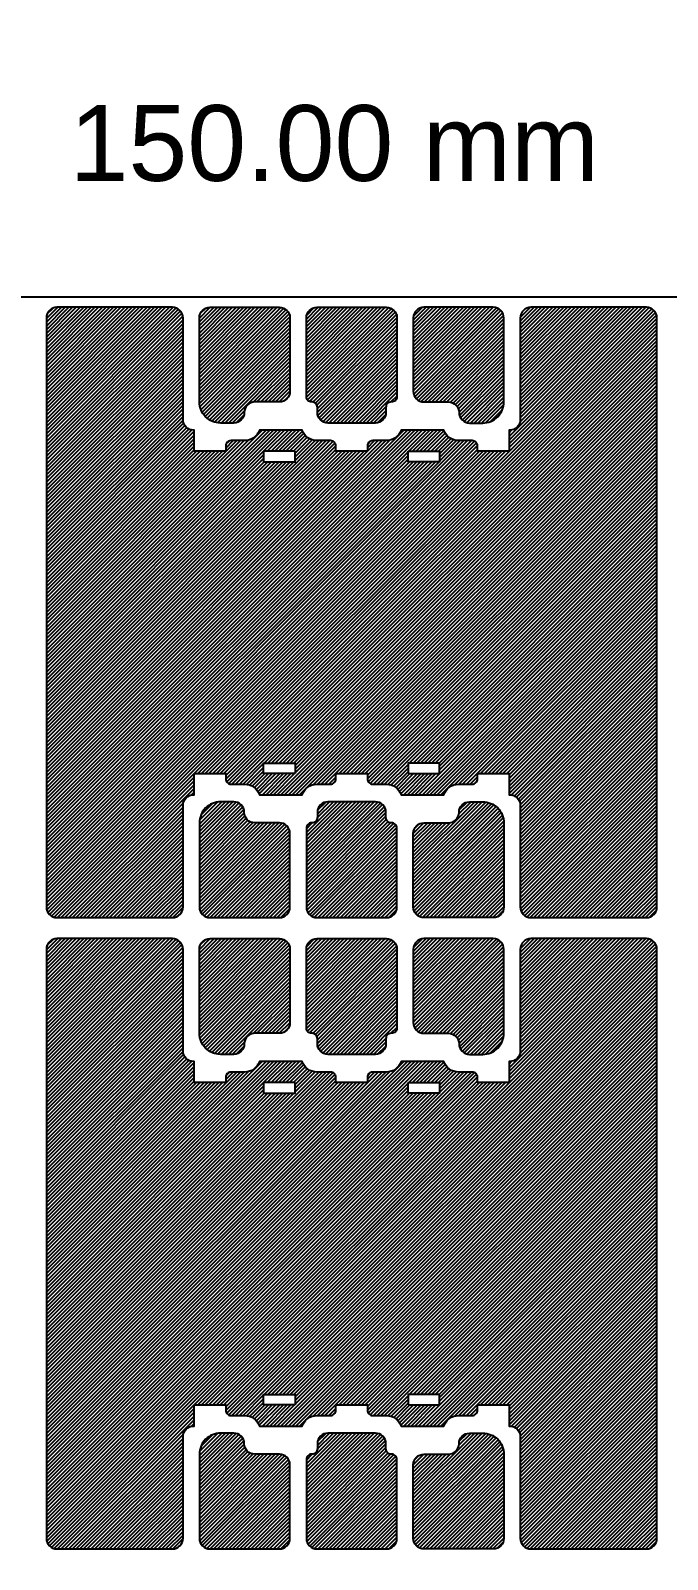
# Model space of a CAD drawing. Header units: inches. Extents: x 0 to 187, y 0 to 163.
# Drawn here: x 59.8 to 90, y 90 to 162.6 of the extents above; entities that cross this region are included whole.
import ezdxf

# ---------------------------------------------------------------- set-up
doc = ezdxf.new("R2010")
doc.units = ezdxf.units.IN
doc.header["$MEASUREMENT"] = 0
for name, color, linetype in [('glassOutline', 7, 'Continuous'), ('notes', 3, 'Continuous'), ('TC-etch-lines-chemical', 1, 'Continuous')]:
    doc.layers.add(name, color=color, linetype=linetype)
doc.styles.get("Standard").update_dxf_attribs({"font": 'arial.ttf'})
doc.dimstyles.get("Standard").update_dxf_attribs({"dimtxt": 0.18, "dimasz": 0.18, "dimexe": 0.18, "dimexo": 0.0625, "dimgap": 0.09, "dimtad": 0, "dimtih": 1, "dimtoh": 1, "dimdec": 4, "dimzin": 0, "dimdsep": 46, "dimtxsty": 'Standard', "dimcen": -0.09, "dimadec": 0, "dimazin": 0, "dimtfac": 1, "dimtdec": 4, "dimtofl": 0, "dimtmove": 0, "dimatfit": 3, "dimfxl": 1, "dimtolj": 1, "dimtzin": 0, "dimarcsym": 0})

# ---------------------------------------------------------------- blocks, each defined once
blk = doc.blocks.new('*D2')
at = {"layer": 'Defpoints', "color": 0}
for p in [(150, 157.279), (0, 150), (150, 150)]:
    blk.add_point(p, dxfattribs=at)
at = {"layer": 'notes', "color": 0, "lineweight": -2}
for p, q in [((0, 151.25), (0, 160.879)), ((150, 151.25), (150, 160.879)), ((3.6, 157.279), (57.199, 157.279)), ((146.4, 157.279), (91.158, 157.279))]:
    blk.add_line(p, q, dxfattribs=at)
at = {"layer": 'notes', "color": 0}
for points in [[(3.6, 157.879), (3.6, 156.679), (0, 157.279)], [(146.4, 156.679), (146.4, 157.879), (150, 157.279)]]:
    blk.add_solid(points, dxfattribs=at)
at = {"layer": 'notes', "color": 0, "insert": (74.179, 157.279), "char_height": 3.6, "attachment_point": 5}
blk.add_mtext('\\A1;150.00 mm', dxfattribs=at)

msp = doc.modelspace()

# ---------------------------------------------------------------- hatches: boundary and pattern name
at = {"layer": 'TC-etch-lines-chemical'}
h = msp.add_hatch(dxfattribs=at)
h.set_pattern_fill('ANSI31', color=256, style=0)
h.set_pattern_definition([(45, (60, 120), (-0.08838835, 0.08838835), [])])
edge = h.paths.add_edge_path()
edge.add_arc((61, 121), 0.5, 180, 270)
edge.add_line((61, 120.5), (66.49, 120.5))
edge.add_arc((66.49, 121), 0.5, 270, 360)
edge.add_line((66.99, 121), (66.99, 125.839))
edge.add_arc((67.49, 125.839), 0.5, 90, 180, ccw=False)
edge.add_line((67.49, 126.339), (67.52, 126.339))
edge.add_line((67.52, 126.339), (67.52, 127.339))
edge.add_line((67.52, 127.339), (69.02, 127.339))
edge.add_line((69.02, 127.339), (69.02, 127.089))
edge.add_arc((69.27, 127.089), 0.25, 180.00003, 270.00011)
edge.add_line((69.27, 126.839), (69.92, 126.839))
edge.add_arc((69.92, 126.089), 0.75, 19.47122, 90, ccw=False)
edge.add_line((70.627, 126.339), (72.643, 126.339))
edge.add_arc((73.35, 126.089), 0.75, 90, 160.52878, ccw=False)
edge.add_line((73.35, 126.839), (74, 126.839))
edge.add_arc((74, 127.089), 0.25, 269.99989, 359.99997)
edge.add_line((74.25, 127.089), (74.25, 127.339))
edge.add_line((74.25, 127.339), (75.75, 127.339))
edge.add_line((75.75, 127.339), (75.75, 127.089))
edge.add_arc((76, 127.089), 0.25, 180.00001, 270.0001)
edge.add_line((76, 126.839), (76.65, 126.839))
edge.add_arc((76.65, 126.089), 0.75, 19.47119, 90.00004, ccw=False)
edge.add_line((77.357, 126.339), (79.373, 126.339))
edge.add_arc((80.08, 126.089), 0.75, 90, 160.52878, ccw=False)
edge.add_line((80.08, 126.839), (80.73, 126.839))
edge.add_arc((80.73, 127.089), 0.25, 269.99989, 359.99997)
edge.add_line((80.98, 127.089), (80.98, 127.339))
edge.add_line((80.98, 127.339), (82.48, 127.339))
edge.add_line((82.48, 127.339), (82.48, 126.339))
edge.add_line((82.48, 126.339), (82.51, 126.339))
edge.add_arc((82.51, 125.839), 0.5, 0, 90, ccw=False)
edge.add_line((83.01, 125.839), (83.01, 121))
edge.add_arc((83.51, 121), 0.5, 180, 270)
edge.add_line((83.51, 120.5), (89, 120.5))
edge.add_arc((89, 121), 0.5, 270, 360)
edge.add_line((89.5, 121), (89.5, 149))
edge.add_arc((89, 149), 0.5, 0, 90)
edge.add_line((89, 149.5), (83.51, 149.5))
edge.add_arc((83.51, 149), 0.5, 90, 180)
edge.add_line((83.01, 149), (83.01, 144.161))
edge.add_arc((82.51, 144.161), 0.5, 270, 360, ccw=False)
edge.add_line((82.51, 143.661), (82.48, 143.661))
edge.add_line((82.48, 143.661), (82.48, 142.661))
edge.add_line((82.48, 142.661), (80.98, 142.661))
edge.add_line((80.98, 142.661), (80.98, 142.911))
edge.add_arc((80.73, 142.911), 0.25, 0.00003, 90.00011)
edge.add_line((80.73, 143.161), (80.08, 143.161))
edge.add_arc((80.08, 143.911), 0.75, 199.47122, 270, ccw=False)
edge.add_line((79.373, 143.661), (77.357, 143.661))
edge.add_arc((76.65, 143.911), 0.75, 269.99996, 340.52881, ccw=False)
edge.add_line((76.65, 143.161), (76, 143.161))
edge.add_arc((76, 142.911), 0.25, 89.9999, 179.99999)
edge.add_line((75.75, 142.911), (75.75, 142.661))
edge.add_line((75.75, 142.661), (74.25, 142.661))
edge.add_line((74.25, 142.661), (74.25, 142.911))
edge.add_arc((74, 142.911), 0.25, 0.00003, 90.00011)
edge.add_line((74, 143.161), (73.35, 143.161))
edge.add_arc((73.35, 143.911), 0.75, 199.47122, 270, ccw=False)
edge.add_line((72.643, 143.661), (70.627, 143.661))
edge.add_arc((69.92, 143.911), 0.75, 270, 340.52878, ccw=False)
edge.add_line((69.92, 143.161), (69.27, 143.161))
edge.add_arc((69.27, 142.911), 0.25, 89.99989, 179.99997)
edge.add_line((69.02, 142.911), (69.02, 142.661))
edge.add_line((69.02, 142.661), (67.52, 142.661))
edge.add_line((67.52, 142.661), (67.52, 143.661))
edge.add_line((67.52, 143.661), (67.49, 143.661))
edge.add_arc((67.49, 144.161), 0.5, 180, 270, ccw=False)
edge.add_line((66.99, 144.161), (66.99, 149))
edge.add_arc((66.49, 149), 0.5, 0, 90)
edge.add_line((66.49, 149.5), (61, 149.5))
edge.add_arc((61, 149), 0.5, 90, 180)
edge.add_line((60.5, 149), (60.5, 121))
h.paths.add_polyline_path([(77.68, 142.661), (79.18, 142.661), (79.18, 142.161), (77.68, 142.161)], flags=16)
h.paths.add_polyline_path([(72.32, 142.661), (70.82, 142.661), (70.82, 142.161), (72.32, 142.161)], flags=16)
h.paths.add_polyline_path([(77.68, 127.339), (79.18, 127.339), (79.18, 127.839), (77.68, 127.839)], flags=16)
h.paths.add_polyline_path([(72.32, 127.339), (70.82, 127.339), (70.82, 127.839), (72.32, 127.839)], flags=16)
edge = h.paths.add_edge_path(flags=16)
edge.add_arc((68.27, 149), 0.5, 90, 180, ccw=False)
edge.add_line((68.27, 149.5), (71.57, 149.5))
edge.add_arc((71.57, 149), 0.5, 0.00006, 90, ccw=False)
edge.add_line((72.07, 149), (72.07, 145.5))
edge.add_arc((71.57, 145.5), 0.5, -90, 0.00006, ccw=False)
edge.add_line((71.57, 145), (70.399, 145))
edge.add_arc((70.399, 144.5), 0.5, 90, 180)
edge.add_arc((69.399, 144.5), 0.5, 270, 360, ccw=False)
edge.add_line((69.399, 144), (68.77, 144))
edge.add_arc((68.77, 145), 1, 180, 270, ccw=False)
edge.add_line((67.77, 145), (67.77, 149))
edge = h.paths.add_edge_path(flags=16)
edge.add_arc((81.73, 149), 0.5, 360, 450)
edge.add_line((81.73, 149.5), (78.43, 149.5))
edge.add_arc((78.43, 149), 0.5, 90, 179.99994)
edge.add_line((77.93, 149), (77.93, 145.5))
edge.add_arc((78.43, 145.5), 0.5, 179.99994, 270)
edge.add_line((78.43, 145), (79.601, 145))
edge.add_arc((79.601, 144.5), 0.5, 0, 90, ccw=False)
edge.add_arc((80.601, 144.5), 0.5, 180, 270)
edge.add_line((80.601, 144), (81.23, 144))
edge.add_arc((81.23, 145), 1, 270, 360)
edge.add_line((82.23, 145), (82.23, 149))
edge = h.paths.add_edge_path(flags=16)
edge.add_arc((68.27, 121), 0.5, 180, 270)
edge.add_line((68.27, 120.5), (71.57, 120.5))
edge.add_arc((71.57, 121), 0.5, 270, 359.99994)
edge.add_line((72.07, 121), (72.07, 124.5))
edge.add_arc((71.57, 124.5), 0.5, 359.99994, 450)
edge.add_line((71.57, 125), (70.399, 125))
edge.add_arc((70.399, 125.5), 0.5, 180, 270, ccw=False)
edge.add_arc((69.399, 125.5), 0.5, 0, 90)
edge.add_line((69.399, 126), (68.77, 126))
edge.add_arc((68.77, 125), 1, 90, 180)
edge.add_line((67.77, 125), (67.77, 121))
edge = h.paths.add_edge_path(flags=16)
edge.add_arc((81.73, 121), 0.5, -90, 0, ccw=False)
edge.add_line((81.73, 120.5), (78.43, 120.5))
edge.add_arc((78.43, 121), 0.5, 180.00006, 270, ccw=False)
edge.add_line((77.93, 121), (77.93, 124.5))
edge.add_arc((78.43, 124.5), 0.5, 90, 180.00006, ccw=False)
edge.add_line((78.43, 125), (79.601, 125))
edge.add_arc((79.601, 125.5), 0.5, 270, 360)
edge.add_arc((80.601, 125.5), 0.5, 90, 180, ccw=False)
edge.add_line((80.601, 126), (81.23, 126))
edge.add_arc((81.23, 125), 1, 0, 90, ccw=False)
edge.add_line((82.23, 125), (82.23, 121))
edge = h.paths.add_edge_path(flags=16)
edge.add_line((73.121, 145), (73.1, 145))
edge.add_arc((73.1, 145.25), 0.25, 180, 270, ccw=False)
edge.add_line((72.85, 145.25), (72.85, 149))
edge.add_arc((73.35, 149), 0.5, 90, 180, ccw=False)
edge.add_line((73.35, 149.5), (76.65, 149.5))
edge.add_arc((76.65, 149), 0.5, 0.00006, 90, ccw=False)
edge.add_line((77.15, 149), (77.15, 145.25))
edge.add_arc((76.9, 145.25), 0.25, -90, 0.00006, ccw=False)
edge.add_line((76.9, 145), (76.879, 145))
edge.add_arc((76.879, 144.75), 0.25, 90, 180)
edge.add_line((76.629, 144.75), (76.629, 144.5))
edge.add_arc((76.129, 144.5), 0.5, 270, 360, ccw=False)
edge.add_line((76.129, 144), (73.871, 144))
edge.add_arc((73.871, 144.5), 0.5, 180, 270, ccw=False)
edge.add_line((73.371, 144.5), (73.371, 144.75))
edge.add_arc((73.121, 144.75), 0.25, 0, 90)
edge = h.paths.add_edge_path(flags=16)
edge.add_line((73.121, 125), (73.1, 125))
edge.add_arc((73.1, 124.75), 0.25, 90, 180)
edge.add_line((72.85, 124.75), (72.85, 121))
edge.add_arc((73.35, 121), 0.5, 180, 270)
edge.add_line((73.35, 120.5), (76.65, 120.5))
edge.add_arc((76.65, 121), 0.5, 270, 359.99994)
edge.add_line((77.15, 121), (77.15, 124.75))
edge.add_arc((76.9, 124.75), 0.25, 359.99994, 450)
edge.add_line((76.9, 125), (76.879, 125))
edge.add_arc((76.879, 125.25), 0.25, 180, 270, ccw=False)
edge.add_line((76.629, 125.25), (76.629, 125.5))
edge.add_arc((76.129, 125.5), 0.5, 0, 90)
edge.add_line((76.129, 126), (73.871, 126))
edge.add_arc((73.871, 125.5), 0.5, 90, 180)
edge.add_line((73.371, 125.5), (73.371, 125.25))
edge.add_arc((73.121, 125.25), 0.25, 270, 360, ccw=False)
h = msp.add_hatch(dxfattribs=at)
h.set_pattern_fill('ANSI31', color=256, style=0)
h.set_pattern_definition([(45, (60, 90), (-0.08838835, 0.08838835), [])])
edge = h.paths.add_edge_path()
edge.add_arc((61, 91), 0.5, 180, 270)
edge.add_line((61, 90.5), (66.49, 90.5))
edge.add_arc((66.49, 91), 0.5, 270, 360)
edge.add_line((66.99, 91), (66.99, 95.839))
edge.add_arc((67.49, 95.839), 0.5, 90, 180, ccw=False)
edge.add_line((67.49, 96.339), (67.52, 96.339))
edge.add_line((67.52, 96.339), (67.52, 97.339))
edge.add_line((67.52, 97.339), (69.02, 97.339))
edge.add_line((69.02, 97.339), (69.02, 97.089))
edge.add_arc((69.27, 97.089), 0.25, 180.00003, 270.00011)
edge.add_line((69.27, 96.839), (69.92, 96.839))
edge.add_arc((69.92, 96.089), 0.75, 19.47122, 90, ccw=False)
edge.add_line((70.627, 96.339), (72.643, 96.339))
edge.add_arc((73.35, 96.089), 0.75, 90, 160.52878, ccw=False)
edge.add_line((73.35, 96.839), (74, 96.839))
edge.add_arc((74, 97.089), 0.25, 269.99989, 359.99997)
edge.add_line((74.25, 97.089), (74.25, 97.339))
edge.add_line((74.25, 97.339), (75.75, 97.339))
edge.add_line((75.75, 97.339), (75.75, 97.089))
edge.add_arc((76, 97.089), 0.25, 180.00001, 270.0001)
edge.add_line((76, 96.839), (76.65, 96.839))
edge.add_arc((76.65, 96.089), 0.75, 19.47119, 90.00004, ccw=False)
edge.add_line((77.357, 96.339), (79.373, 96.339))
edge.add_arc((80.08, 96.089), 0.75, 90, 160.52878, ccw=False)
edge.add_line((80.08, 96.839), (80.73, 96.839))
edge.add_arc((80.73, 97.089), 0.25, 269.99989, 359.99997)
edge.add_line((80.98, 97.089), (80.98, 97.339))
edge.add_line((80.98, 97.339), (82.48, 97.339))
edge.add_line((82.48, 97.339), (82.48, 96.339))
edge.add_line((82.48, 96.339), (82.51, 96.339))
edge.add_arc((82.51, 95.839), 0.5, 0, 90, ccw=False)
edge.add_line((83.01, 95.839), (83.01, 91))
edge.add_arc((83.51, 91), 0.5, 180, 270)
edge.add_line((83.51, 90.5), (89, 90.5))
edge.add_arc((89, 91), 0.5, 270, 360)
edge.add_line((89.5, 91), (89.5, 119))
edge.add_arc((89, 119), 0.5, 0, 90)
edge.add_line((89, 119.5), (83.51, 119.5))
edge.add_arc((83.51, 119), 0.5, 90, 180)
edge.add_line((83.01, 119), (83.01, 114.161))
edge.add_arc((82.51, 114.161), 0.5, 270, 360, ccw=False)
edge.add_line((82.51, 113.661), (82.48, 113.661))
edge.add_line((82.48, 113.661), (82.48, 112.661))
edge.add_line((82.48, 112.661), (80.98, 112.661))
edge.add_line((80.98, 112.661), (80.98, 112.911))
edge.add_arc((80.73, 112.911), 0.25, 0.00003, 90.00011)
edge.add_line((80.73, 113.161), (80.08, 113.161))
edge.add_arc((80.08, 113.911), 0.75, 199.47122, 270, ccw=False)
edge.add_line((79.373, 113.661), (77.357, 113.661))
edge.add_arc((76.65, 113.911), 0.75, 269.99996, 340.52881, ccw=False)
edge.add_line((76.65, 113.161), (76, 113.161))
edge.add_arc((76, 112.911), 0.25, 89.9999, 179.99999)
edge.add_line((75.75, 112.911), (75.75, 112.661))
edge.add_line((75.75, 112.661), (74.25, 112.661))
edge.add_line((74.25, 112.661), (74.25, 112.911))
edge.add_arc((74, 112.911), 0.25, 0.00003, 90.00011)
edge.add_line((74, 113.161), (73.35, 113.161))
edge.add_arc((73.35, 113.911), 0.75, 199.47122, 270, ccw=False)
edge.add_line((72.643, 113.661), (70.627, 113.661))
edge.add_arc((69.92, 113.911), 0.75, 270, 340.52878, ccw=False)
edge.add_line((69.92, 113.161), (69.27, 113.161))
edge.add_arc((69.27, 112.911), 0.25, 89.99989, 179.99997)
edge.add_line((69.02, 112.911), (69.02, 112.661))
edge.add_line((69.02, 112.661), (67.52, 112.661))
edge.add_line((67.52, 112.661), (67.52, 113.661))
edge.add_line((67.52, 113.661), (67.49, 113.661))
edge.add_arc((67.49, 114.161), 0.5, 180, 270, ccw=False)
edge.add_line((66.99, 114.161), (66.99, 119))
edge.add_arc((66.49, 119), 0.5, 0, 90)
edge.add_line((66.49, 119.5), (61, 119.5))
edge.add_arc((61, 119), 0.5, 90, 180)
edge.add_line((60.5, 119), (60.5, 91))
h.paths.add_polyline_path([(77.68, 112.661), (79.18, 112.661), (79.18, 112.161), (77.68, 112.161)], flags=16)
h.paths.add_polyline_path([(72.32, 112.661), (70.82, 112.661), (70.82, 112.161), (72.32, 112.161)], flags=16)
h.paths.add_polyline_path([(77.68, 97.339), (79.18, 97.339), (79.18, 97.839), (77.68, 97.839)], flags=16)
h.paths.add_polyline_path([(72.32, 97.339), (70.82, 97.339), (70.82, 97.839), (72.32, 97.839)], flags=16)
edge = h.paths.add_edge_path(flags=16)
edge.add_arc((68.27, 119), 0.5, 90, 180, ccw=False)
edge.add_line((68.27, 119.5), (71.57, 119.5))
edge.add_arc((71.57, 119), 0.5, 0.00006, 90, ccw=False)
edge.add_line((72.07, 119), (72.07, 115.5))
edge.add_arc((71.57, 115.5), 0.5, -90, 0.00006, ccw=False)
edge.add_line((71.57, 115), (70.399, 115))
edge.add_arc((70.399, 114.5), 0.5, 90, 180)
edge.add_arc((69.399, 114.5), 0.5, 270, 360, ccw=False)
edge.add_line((69.399, 114), (68.77, 114))
edge.add_arc((68.77, 115), 1, 180, 270, ccw=False)
edge.add_line((67.77, 115), (67.77, 119))
edge = h.paths.add_edge_path(flags=16)
edge.add_arc((81.73, 119), 0.5, 360, 450)
edge.add_line((81.73, 119.5), (78.43, 119.5))
edge.add_arc((78.43, 119), 0.5, 90, 179.99994)
edge.add_line((77.93, 119), (77.93, 115.5))
edge.add_arc((78.43, 115.5), 0.5, 179.99994, 270)
edge.add_line((78.43, 115), (79.601, 115))
edge.add_arc((79.601, 114.5), 0.5, 0, 90, ccw=False)
edge.add_arc((80.601, 114.5), 0.5, 180, 270)
edge.add_line((80.601, 114), (81.23, 114))
edge.add_arc((81.23, 115), 1, 270, 360)
edge.add_line((82.23, 115), (82.23, 119))
edge = h.paths.add_edge_path(flags=16)
edge.add_arc((68.27, 91), 0.5, 180, 270)
edge.add_line((68.27, 90.5), (71.57, 90.5))
edge.add_arc((71.57, 91), 0.5, 270, 359.99994)
edge.add_line((72.07, 91), (72.07, 94.5))
edge.add_arc((71.57, 94.5), 0.5, 359.99994, 450)
edge.add_line((71.57, 95), (70.399, 95))
edge.add_arc((70.399, 95.5), 0.5, 180, 270, ccw=False)
edge.add_arc((69.399, 95.5), 0.5, 0, 90)
edge.add_line((69.399, 96), (68.77, 96))
edge.add_arc((68.77, 95), 1, 90, 180)
edge.add_line((67.77, 95), (67.77, 91))
edge = h.paths.add_edge_path(flags=16)
edge.add_arc((81.73, 91), 0.5, -90, 0, ccw=False)
edge.add_line((81.73, 90.5), (78.43, 90.5))
edge.add_arc((78.43, 91), 0.5, 180.00006, 270, ccw=False)
edge.add_line((77.93, 91), (77.93, 94.5))
edge.add_arc((78.43, 94.5), 0.5, 90, 180.00006, ccw=False)
edge.add_line((78.43, 95), (79.601, 95))
edge.add_arc((79.601, 95.5), 0.5, 270, 360)
edge.add_arc((80.601, 95.5), 0.5, 90, 180, ccw=False)
edge.add_line((80.601, 96), (81.23, 96))
edge.add_arc((81.23, 95), 1, 0, 90, ccw=False)
edge.add_line((82.23, 95), (82.23, 91))
edge = h.paths.add_edge_path(flags=16)
edge.add_line((73.121, 115), (73.1, 115))
edge.add_arc((73.1, 115.25), 0.25, 180, 270, ccw=False)
edge.add_line((72.85, 115.25), (72.85, 119))
edge.add_arc((73.35, 119), 0.5, 90, 180, ccw=False)
edge.add_line((73.35, 119.5), (76.65, 119.5))
edge.add_arc((76.65, 119), 0.5, 0.00006, 90, ccw=False)
edge.add_line((77.15, 119), (77.15, 115.25))
edge.add_arc((76.9, 115.25), 0.25, -90, 0.00006, ccw=False)
edge.add_line((76.9, 115), (76.879, 115))
edge.add_arc((76.879, 114.75), 0.25, 90, 180)
edge.add_line((76.629, 114.75), (76.629, 114.5))
edge.add_arc((76.129, 114.5), 0.5, 270, 360, ccw=False)
edge.add_line((76.129, 114), (73.871, 114))
edge.add_arc((73.871, 114.5), 0.5, 180, 270, ccw=False)
edge.add_line((73.371, 114.5), (73.371, 114.75))
edge.add_arc((73.121, 114.75), 0.25, 0, 90)
edge = h.paths.add_edge_path(flags=16)
edge.add_line((73.121, 95), (73.1, 95))
edge.add_arc((73.1, 94.75), 0.25, 90, 180)
edge.add_line((72.85, 94.75), (72.85, 91))
edge.add_arc((73.35, 91), 0.5, 180, 270)
edge.add_line((73.35, 90.5), (76.65, 90.5))
edge.add_arc((76.65, 91), 0.5, 270, 359.99994)
edge.add_line((77.15, 91), (77.15, 94.75))
edge.add_arc((76.9, 94.75), 0.25, 359.99994, 450)
edge.add_line((76.9, 95), (76.879, 95))
edge.add_arc((76.879, 95.25), 0.25, 180, 270, ccw=False)
edge.add_line((76.629, 95.25), (76.629, 95.5))
edge.add_arc((76.129, 95.5), 0.5, 0, 90)
edge.add_line((76.129, 96), (73.871, 96))
edge.add_arc((73.871, 95.5), 0.5, 90, 180)
edge.add_line((73.371, 95.5), (73.371, 95.25))
edge.add_arc((73.121, 95.25), 0.25, 270, 360, ccw=False)

# ---------------------------------------------------------------- linework, layer by layer
at = {"layer": 'glassOutline'}
msp.add_lwpolyline([(0, 0), (0, 150), (150, 150), (150, 0)], close=True, dxfattribs=at)
at = {"layer": 'TC-etch-lines-chemical'}
for points in [[(60.5, 121, 0.414214), (61, 120.5), (66.49, 120.5, 0.414214), (66.99, 121), (66.99, 125.839, -0.414214), (67.49, 126.339), (67.52, 126.339), (67.52, 127.339), (69.02, 127.339), (69.02, 127.089, 0.414214), (69.27, 126.839), (69.92, 126.839, -0.317837), (70.627, 126.339), (72.643, 126.339, -0.317837), (73.35, 126.839), (74, 126.839, 0.414214), (74.25, 127.089), (74.25, 127.339), (75.75, 127.339), (75.75, 127.089, 0.414214), (76, 126.839), (76.65, 126.839, -0.317838), (77.357, 126.339), (79.373, 126.339, -0.317837), (80.08, 126.839), (80.73, 126.839, 0.414214), (80.98, 127.089), (80.98, 127.339), (82.48, 127.339), (82.48, 126.339), (82.51, 126.339, -0.414214), (83.01, 125.839), (83.01, 121, 0.414214), (83.51, 120.5), (89, 120.5, 0.414214), (89.5, 121), (89.5, 149, 0.414214), (89, 149.5), (83.51, 149.5, 0.414214), (83.01, 149), (83.01, 144.161, -0.414214), (82.51, 143.661), (82.48, 143.661), (82.48, 142.661), (80.98, 142.661), (80.98, 142.911, 0.414214), (80.73, 143.161), (80.08, 143.161, -0.317837), (79.373, 143.661), (77.357, 143.661, -0.317838), (76.65, 143.161), (76, 143.161, 0.414214), (75.75, 142.911), (75.75, 142.661), (74.25, 142.661), (74.25, 142.911, 0.414214), (74, 143.161), (73.35, 143.161, -0.317837), (72.643, 143.661), (70.627, 143.661, -0.317837), (69.92, 143.161), (69.27, 143.161, 0.414214), (69.02, 142.911), (69.02, 142.661), (67.52, 142.661), (67.52, 143.661), (67.49, 143.661, -0.414214), (66.99, 144.161), (66.99, 149, 0.414214), (66.49, 149.5), (61, 149.5, 0.414214), (60.5, 149)], [(67.77, 149, -0.414214), (68.27, 149.5), (71.57, 149.5, -0.414213), (72.07, 149), (72.07, 145.5, -0.414214), (71.57, 145), (70.399, 145, 0.414214), (69.899, 144.5, -0.414214), (69.399, 144), (68.77, 144, -0.414214), (67.77, 145)], [(73.121, 145), (73.1, 145, -0.414214), (72.85, 145.25), (72.85, 149, -0.414214), (73.35, 149.5), (76.65, 149.5, -0.414213), (77.15, 149), (77.15, 145.25, -0.414214), (76.9, 145), (76.879, 145, 0.414214), (76.629, 144.75), (76.629, 144.5, -0.414214), (76.129, 144), (73.871, 144, -0.414214), (73.371, 144.5), (73.371, 144.75, 0.414214)], [(82.23, 149, 0.414214), (81.73, 149.5), (78.43, 149.5, 0.414213), (77.93, 149), (77.93, 145.5, 0.414214), (78.43, 145), (79.601, 145, -0.414214), (80.101, 144.5, 0.414214), (80.601, 144), (81.23, 144, 0.414214), (82.23, 145)], [(67.77, 121, 0.414214), (68.27, 120.5), (71.57, 120.5, 0.414213), (72.07, 121), (72.07, 124.5, 0.414214), (71.57, 125), (70.399, 125, -0.414214), (69.899, 125.5, 0.414214), (69.399, 126), (68.77, 126, 0.414214), (67.77, 125)], [(73.121, 125), (73.1, 125, 0.414214), (72.85, 124.75), (72.85, 121, 0.414214), (73.35, 120.5), (76.65, 120.5, 0.414213), (77.15, 121), (77.15, 124.75, 0.414214), (76.9, 125), (76.879, 125, -0.414214), (76.629, 125.25), (76.629, 125.5, 0.414214), (76.129, 126), (73.871, 126, 0.414214), (73.371, 125.5), (73.371, 125.25, -0.414214)], [(82.23, 121, -0.414214), (81.73, 120.5), (78.43, 120.5, -0.414213), (77.93, 121), (77.93, 124.5, -0.414214), (78.43, 125), (79.601, 125, 0.414214), (80.101, 125.5, -0.414214), (80.601, 126), (81.23, 126, -0.414214), (82.23, 125)], [(60.5, 91, 0.414214), (61, 90.5), (66.49, 90.5, 0.414214), (66.99, 91), (66.99, 95.839, -0.414214), (67.49, 96.339), (67.52, 96.339), (67.52, 97.339), (69.02, 97.339), (69.02, 97.089, 0.414214), (69.27, 96.839), (69.92, 96.839, -0.317837), (70.627, 96.339), (72.643, 96.339, -0.317837), (73.35, 96.839), (74, 96.839, 0.414214), (74.25, 97.089), (74.25, 97.339), (75.75, 97.339), (75.75, 97.089, 0.414214), (76, 96.839), (76.65, 96.839, -0.317838), (77.357, 96.339), (79.373, 96.339, -0.317837), (80.08, 96.839), (80.73, 96.839, 0.414214), (80.98, 97.089), (80.98, 97.339), (82.48, 97.339), (82.48, 96.339), (82.51, 96.339, -0.414214), (83.01, 95.839), (83.01, 91, 0.414214), (83.51, 90.5), (89, 90.5, 0.414214), (89.5, 91), (89.5, 119, 0.414214), (89, 119.5), (83.51, 119.5, 0.414214), (83.01, 119), (83.01, 114.161, -0.414214), (82.51, 113.661), (82.48, 113.661), (82.48, 112.661), (80.98, 112.661), (80.98, 112.911, 0.414214), (80.73, 113.161), (80.08, 113.161, -0.317837), (79.373, 113.661), (77.357, 113.661, -0.317838), (76.65, 113.161), (76, 113.161, 0.414214), (75.75, 112.911), (75.75, 112.661), (74.25, 112.661), (74.25, 112.911, 0.414214), (74, 113.161), (73.35, 113.161, -0.317837), (72.643, 113.661), (70.627, 113.661, -0.317837), (69.92, 113.161), (69.27, 113.161, 0.414214), (69.02, 112.911), (69.02, 112.661), (67.52, 112.661), (67.52, 113.661), (67.49, 113.661, -0.414214), (66.99, 114.161), (66.99, 119, 0.414214), (66.49, 119.5), (61, 119.5, 0.414214), (60.5, 119)], [(67.77, 119, -0.414214), (68.27, 119.5), (71.57, 119.5, -0.414213), (72.07, 119), (72.07, 115.5, -0.414214), (71.57, 115), (70.399, 115, 0.414214), (69.899, 114.5, -0.414214), (69.399, 114), (68.77, 114, -0.414214), (67.77, 115)], [(73.121, 115), (73.1, 115, -0.414214), (72.85, 115.25), (72.85, 119, -0.414214), (73.35, 119.5), (76.65, 119.5, -0.414213), (77.15, 119), (77.15, 115.25, -0.414214), (76.9, 115), (76.879, 115, 0.414214), (76.629, 114.75), (76.629, 114.5, -0.414214), (76.129, 114), (73.871, 114, -0.414214), (73.371, 114.5), (73.371, 114.75, 0.414214)], [(82.23, 119, 0.414214), (81.73, 119.5), (78.43, 119.5, 0.414213), (77.93, 119), (77.93, 115.5, 0.414214), (78.43, 115), (79.601, 115, -0.414214), (80.101, 114.5, 0.414214), (80.601, 114), (81.23, 114, 0.414214), (82.23, 115)], [(67.77, 91, 0.414214), (68.27, 90.5), (71.57, 90.5, 0.414213), (72.07, 91), (72.07, 94.5, 0.414214), (71.57, 95), (70.399, 95, -0.414214), (69.899, 95.5, 0.414214), (69.399, 96), (68.77, 96, 0.414214), (67.77, 95)], [(73.121, 95), (73.1, 95, 0.414214), (72.85, 94.75), (72.85, 91, 0.414214), (73.35, 90.5), (76.65, 90.5, 0.414213), (77.15, 91), (77.15, 94.75, 0.414214), (76.9, 95), (76.879, 95, -0.414214), (76.629, 95.25), (76.629, 95.5, 0.414214), (76.129, 96), (73.871, 96, 0.414214), (73.371, 95.5), (73.371, 95.25, -0.414214)], [(82.23, 91, -0.414214), (81.73, 90.5), (78.43, 90.5, -0.414213), (77.93, 91), (77.93, 94.5, -0.414214), (78.43, 95), (79.601, 95, 0.414214), (80.101, 95.5, -0.414214), (80.601, 96), (81.23, 96, -0.414214), (82.23, 95)]]:
    msp.add_lwpolyline(points, format="xyb", close=True, dxfattribs=at)
for points in [[(72.32, 142.661), (70.82, 142.661), (70.82, 142.161), (72.32, 142.161)], [(77.68, 142.661), (79.18, 142.661), (79.18, 142.161), (77.68, 142.161)], [(72.32, 127.339), (70.82, 127.339), (70.82, 127.839), (72.32, 127.839)], [(77.68, 127.339), (79.18, 127.339), (79.18, 127.839), (77.68, 127.839)], [(72.32, 112.661), (70.82, 112.661), (70.82, 112.161), (72.32, 112.161)], [(77.68, 112.661), (79.18, 112.661), (79.18, 112.161), (77.68, 112.161)], [(72.32, 97.339), (70.82, 97.339), (70.82, 97.839), (72.32, 97.839)], [(77.68, 97.339), (79.18, 97.339), (79.18, 97.839), (77.68, 97.839)]]:
    msp.add_lwpolyline(points, close=True, dxfattribs=at)

# ---------------------------------------------------------------- dimensions: what is measured, and where the dimension line sits
at = {"layer": 'notes'}
dim = msp.add_linear_dim(base=(150, 157.279), p1=(0, 150), p2=(150, 150), dimstyle='Standard', override={"dimscale": 20, "dimdec": 2, "dimpost": ' mm'}, dxfattribs=at)
dim.commit()
dim.dimension.update_dxf_attribs({"geometry": '*D2', "text_midpoint": (74.179, 157.279), "dimtype": 160})

doc.saveas('drawing.dxf')
